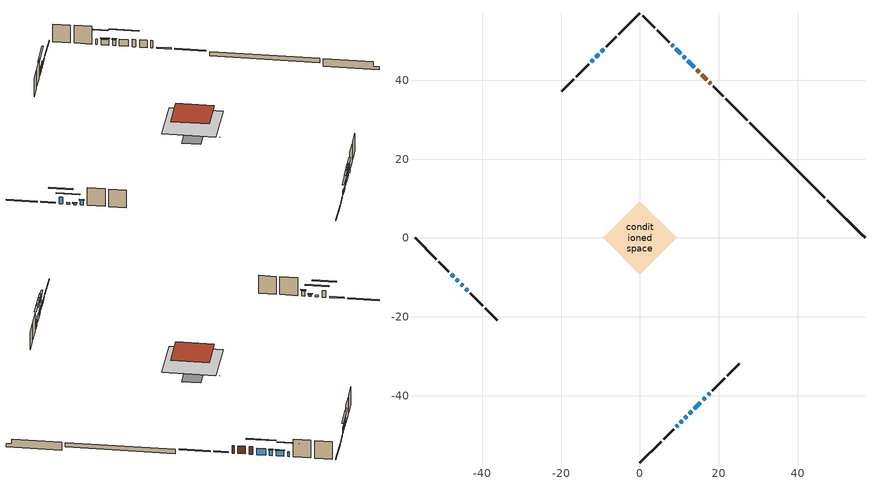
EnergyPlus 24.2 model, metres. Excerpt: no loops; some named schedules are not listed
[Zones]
conditioned space
 floor adiabatic (Floor1 construction): -0.87,0 0,0.87 0.87,0 0,-0.87 z0.52
 floor adiabatic (AdiabaticFloorConstruction): -9.34,0 0,9.34 9.34,0 0,-9.34 z2.96
 floor foundation (Slab1 construction): -3.33,0 0,3.33 3.33,0 0,-3.33 z-1.65
 floor foundation (Slab2 construction): -4.75,4.67 -4.67,4.75 4.75,-4.67 4.67,-4.75 z-0.65
 wall outside (RimJoist1 construction): 0,-57.04 5.36,-51.68 / -57.04,0 -51.68,-5.36 / 0,57.04 -5.36,51.68 / 27.13,29.91 21.76,35.28 z0.52:0.82
 wall outside (RimJoist2 construction): 6.02,-51.02 8.54,-48.5 / -51.02,-6.02 -48.5,-8.54 / -6.02,51.02 -8.54,48.5 / 21.11,35.93 18.59,38.45 z0.52:0.82
 wall outside (AdiabaticWallConstruction 1): 17.93,39.11 17.61,39.43 / 16.95,40.09 15.66,41.38 / 15,42.04 14.39,42.65 z0.52:2.55
 wall outside (AdiabaticWallConstruction): 9.19,-47.85 9.54,-47.5 z0.52:1.66; 10.19,-46.85 10.69,-46.35 z0.52:1.51; 11.35,-45.69 11.85,-45.19 z0.52:0.96; 13.74,43.3 12.15,44.89 / -9.19,47.85 -9.82,47.22 / 12.51,-44.53 13.16,-43.88 / 13.81,-43.23 15.32,-41.72 / -47.85,-9.19 -47.24,-9.8 z0.52:2.3; 15.98,-41.06 16.59,-40.45 z0.52:1.53; 11.5,45.54 11.01,46.03 z0.52:2.05; -46.58,-10.46 -46.02,-11.02 z0.52:0.95; -45.37,-11.67 -44.88,-12.16 z0.52:0.9; 10.35,46.69 9.03,48.01 z0.52:2.04; -10.48,46.56 -11.18,45.86 / -11.84,45.2 -12.36,44.68 z0.52:2.15; 17.25,-39.79 17.72,-39.33 z0.52:2.1; -44.23,-12.81 -43.65,-13.39 z0.52:1.84; 8.37,48.67 8.08,48.96 z0.52:1.89
 wall outside (Wall1 construction): 18.37,-38.67 21.46,-35.58 / -42.99,-14.05 -39.91,-17.13 / -13.02,44.02 -16.1,40.94 / 7.42,49.62 4.34,52.7 z0.52:5.4
 wall outside (Wall2 construction): 22.11,-34.93 25.14,-31.9 / -39.25,-17.79 -36.23,-20.81 / -16.76,40.28 -19.78,37.26 / 3.68,53.36 0.66,56.38 z0.52:5.4
 wall foundation (FoundationWall1 construction): 47.44,9.6,-1.65 47.44,9.6,0.48 56.08,0.96,0.48 56.08,0.96,-0.81 57.04,0,-0.81 57.04,0,-1.65
 wall foundation (FoundationWall2 construction): 46.78,10.26 27.78,29.26 z-0.65:0.52
 window (WindowConstruction 14): 9.19,-47.85 9.53,-47.51 z0.52:1.66
 window (WindowConstruction 16): 10.19,-46.85 10.69,-46.35 z0.52:1.51
 window (WindowConstruction 17): 11.35,-45.69 11.85,-45.19 z0.52:0.95
 window (WindowConstruction 6): 13.74,43.31 12.15,44.89 z0.52:2.3
 window (WindowConstruction 7): -9.19,47.85 -9.82,47.22 z0.52:2.3
 window (WindowConstruction 8): 12.51,-44.53 13.16,-43.88 z0.52:2.3
 window (WindowConstruction 9): 13.81,-43.23 15.32,-41.72 z0.52:2.3
 window (WindowConstruction 10): 15.98,-41.06 16.59,-40.45 z0.52:1.53
 window (WindowConstruction): 11.5,45.54 11.01,46.03 z0.52:2.04
 window (WindowConstruction 11): -47.85,-9.19 -47.24,-9.8 z0.52:2.3
 window (WindowConstruction 12): -46.58,-10.46 -46.02,-11.02 z0.52:0.95
 window (WindowConstruction 13): -45.37,-11.67 -44.88,-12.16 z0.52:0.9
 window (WindowConstruction 1): 10.35,46.69 9.03,48.01 z0.52:2.04
 window (WindowConstruction 2): -10.48,46.56 -11.18,45.86 z0.52:2.14
 window (WindowConstruction 3): -11.84,45.2 -12.36,44.68 z0.52:2.14
 window (WindowConstruction 4): 17.25,-39.79 17.71,-39.33 z0.52:2.1
 window (WindowConstruction 5): -44.23,-12.81 -43.65,-13.39 z0.52:1.84
 window (WindowConstruction 15): 8.37,48.67 8.08,48.96 z0.52:1.89
 door (Door): 17.93,39.11 17.61,39.43 z0.52:2.55
 door (Door 1): 16.95,40.09 15.66,41.38 z0.52:2.55
 door (Door 2): 15,42.04 14.39,42.65 z0.52:2.55
 ceiling adiabatic (AdiabaticFloorConstruction): 0,-9.34 9.34,0 0,9.34 -9.34,0 z2.96
 roof outside (Roof1 construction): 0,6.6 -6.6,0 0,-6.6 6.6,0 z5.4
shading: 9.68,-47.36 9.05,-47.99 9.34,-48.28 9.97,-47.65 z1.86; 12.5,-44.54 8.38,-48.66 8.67,-48.95 12.8,-44.83 z4.07; 13.66,-43.38 9.54,-47.5 9.83,-47.79 13.95,-43.67 z3.51; 10.34,46.7 15.55,41.49 15.84,41.79 10.63,46.99 z4.86; -11.63,45.41 -7.38,49.66 -7.67,49.95 -11.92,45.7 z4.86; 14.97,-42.07 10.7,-46.34 10.99,-46.63 15.26,-42.36 z4.86; 17.13,-39.91 12,-45.04 12.29,-45.33 17.42,-40.2 z4.86; 16.73,-40.31 15.84,-41.2 16.13,-41.49 17.02,-40.6 z1.73; 10.87,46.17 11.64,45.4 11.93,45.69 11.16,46.46 z2.25; -45.43,-11.61 -49.66,-7.38 -49.95,-7.67 -45.72,-11.91 z4.86; -44.21,-12.83 -48.39,-8.65 -48.68,-8.94 -44.5,-13.12 z3.51; -44.74,-12.3 -45.51,-11.53 -45.8,-11.82 -45.03,-12.59 z1.1; 8.88,48.16 10.5,46.54 10.79,46.84 9.18,48.45 z2.25; -12.99,44.05 -8.67,48.37 -8.96,48.66 -13.28,44.34 z4.7; -12.5,44.54 -11.7,45.35 -11.99,45.64 -12.79,44.83 z2.35; 17.86,-39.18 17.1,-39.94 17.4,-40.23 18.15,-39.47 z2.3; -43.51,-13.53 -44.37,-12.67 -44.66,-12.96 -43.8,-13.82 z2.04; 6.27,50.77 10.18,46.86 10.47,47.15 6.56,51.06 z4.45
[Building]
Building 1: Terrain=Suburbs
[Site:Location]
Montreal Mirabel Intl AP_QC: Latitude {deg}=45.68; Longitude {deg}=-74.03; Time Zone {hr}=-5; Elevation {m}=82; Keep Site Location Information=Yes
[Site:GroundTemperature:Shallow]
0.642858, -1.75623, -1.94836, -0.80987, 3.76054, 8.30966, 12.2535, 14.7518, 14.9641, 12.9321, 9.08883, 4.67926
[Site:WaterMainsTemperature]
Calculation Method=Schedule; Temperature Schedule=mains temperature schedule
[Material] Roughness=Rough; Thermal Absorptance=0.9
Name | Thickness {m} | Conductivity {W/m-K} | Density {kg/m3} | Specific Heat {J/kg-K} | Solar Absorptance | Visible Absorptance
asphalt or fiberglass shingles | 0.00635 | 0.162714 | 1121.4 | 1465.45 | 0.4 | 0.4
concrete 4.0 in. | 0.1016 | 1.803125 | 2242.8 | 837.4 | 0.7 | 0.7
concrete 8.0 in. | 0.2032 | 1.803125 | 2242.8 | 837.4 | 0.7 | 0.7
door material | 0.04445 | 0.188738 | 512.64 | 1214.23 | 0.7 | 0.7
exterior vertical ins | 0.00585539 | 0.029427 | 32.04 | 1214.23 | 0.7 | 0.7
floor covering | 0.0127 | 9.015625 | 54.468 | 1339.84 | 0.6 | 0.6
floor covering 1 | 0.0127 | 0.0433444 | 54.468 | 1339.84 | 0.6 | 0.6
floor rigid ins; wall rigid ins | 0.512978 | 0.029427 | 32.04 | 1214.23 | 0.7 | 0.7
floor stud and cavity | 0.0889 | 0.637468 | 50.32683 | 1063.81 | 0.7 | 0.7
floor stud and cavity 1 | 0.1397 | 1.75129 | 37.0049 | 1207.88 | 0.7 | 0.7
furniture material conditioned space 1 | 0.1524 | 0.115458 | 640.8 | 1214.23 | 0.6 | 0.6
gypsum board | 0.0127 | 0.160291 | 801 | 837.4 | 0.6 | 0.6
gypsum board 1 | 0.0127 | 0.160291 | 801 | 837.4 | 0.7 | 0.7
osb sheathing 0.5 in. | 0.0127 | 0.115458 | 512.64 | 1214.23 | 0.7 | 0.7
osb sheathing 0.75 in. | 0.01905 | 0.115458 | 512.64 | 1214.23 | 0.7 | 0.7
rim joist stud and cavity | 0.0508 | 0.177588 | 50.32683 | 1063.81 | 0.6 | 0.6
rim joist stud and cavity 1 | 0.0508 | 0.281587 | 50.32683 | 1063.81 | 0.6 | 0.6
roof stud and cavity | 0.2032 | 0.117165 | 78.34581 | 1123.46 | 0.7 | 0.7
wall stud and cavity | 0.1397 | 0.100429 | 139.0536 | 1170.24 | 0.7 | 0.7
wall stud and cavity 1 | 0.1397 | 0.0999226 | 139.0536 | 1170.24 | 0.7 | 0.7
wall stud and cavity 2 | 0.0889 | 0.380278 | 52.3479 | 1209.89 | 0.7 | 0.7
wall stud and cavity 3 | 0.0889 | 0.391764 | 83.0341 | 1211.67 | 0.7 | 0.7
wood siding | 0.0254 | 0.102417 | 544.68 | 1172.36 | 0.4 | 0.4
wood siding 1; wood siding 2; wood siding 3 | 0.0254 | 0.102417 | 544.68 | 1172.36 | 0.7 | 0.7
[WindowMaterial:SimpleGlazingSystem]
Name | U-Factor {W/m2-K} | Solar Heat Gain Coefficient
WindowMaterial | 5.04263 | 0.6
WindowMaterial 1 | 5.23001 | 0.64
WindowMaterial 10 | 2.3859 | 0.34
WindowMaterial 11 | 5.25442 | 0.64
WindowMaterial 12 | 4.31414 | 0.44
WindowMaterial 13 | 4.11485 | 0.39
WindowMaterial 14 | 5.28792 | 0.67
WindowMaterial 15 | 4.33061 | 0.5
WindowMaterial 16 | 5.47586 | 0.7
WindowMaterial 17 | 5.05796 | 0.63
WindowMaterial 2 | 5.4611 | 0.68
WindowMaterial 3 | 5.27713 | 0.64
WindowMaterial 4 | 5.18629 | 0.63
WindowMaterial 5 | 5.2794 | 0.64
WindowMaterial 6 | 5.38445 | 0.67
WindowMaterial 7 | 5.4259 | 0.67
WindowMaterial 8 | 5.44009 | 0.68
WindowMaterial 9 | 5.36457 | 0.67
[Construction]
AdiabaticFloorConstruction: floor stud and cavity 1, floor rigid ins, osb sheathing 0.75 in., floor covering 1
AdiabaticWallConstruction: wood siding 2, wall rigid ins, wall stud and cavity 2, gypsum board
AdiabaticWallConstruction 1: wood siding 3, wall rigid ins, wall stud and cavity 2, gypsum board
Door; Door 1; Door 2: door material
Floor1 construction: floor stud and cavity, floor covering
FoundationWall1 construction: concrete 8.0 in.
FoundationWall2 construction: concrete 8.0 in., gypsum board 1
furniture construction conditioned space 1: furniture material conditioned space 1
PartitionWallConstruction: gypsum board, wall stud and cavity 3, gypsum board
RimJoist1 construction: wood siding 1, rim joist stud and cavity
RimJoist2 construction: wood siding 1, rim joist stud and cavity 1
Roof1 construction: asphalt or fiberglass shingles, osb sheathing 0.75 in., roof stud and cavity, gypsum board
Slab1 construction; Slab2 construction: concrete 4.0 in.
Wall1 construction: wood siding, osb sheathing 0.5 in., wall stud and cavity, gypsum board
Wall2 construction: wood siding, osb sheathing 0.5 in., wall stud and cavity 1, gypsum board
WindowConstruction: WindowMaterial
WindowConstruction 1: WindowMaterial 1
WindowConstruction 10: WindowMaterial 10
WindowConstruction 11: WindowMaterial 11
WindowConstruction 12: WindowMaterial 12
WindowConstruction 13: WindowMaterial 13
WindowConstruction 14: WindowMaterial 14
WindowConstruction 15: WindowMaterial 15
WindowConstruction 16: WindowMaterial 16
WindowConstruction 17: WindowMaterial 17
WindowConstruction 2: WindowMaterial 2
WindowConstruction 3: WindowMaterial 3
WindowConstruction 4: WindowMaterial 4
WindowConstruction 5: WindowMaterial 5
WindowConstruction 6: WindowMaterial 6
WindowConstruction 7: WindowMaterial 7
WindowConstruction 8: WindowMaterial 8
WindowConstruction 9: WindowMaterial 9
[Zone]
conditioned space: Multiplier=1; Volume {m3}=447.5; Part of Total Floor Area=Yes
[Space]
conditioned space 1: Zone=conditioned space; Volume {m3}=447.5
[SurfaceProperty:ExposedFoundationPerimeter] Exposed Perimeter Calculation Method=TotalExposedPerimeter
Name | Total Exposed Perimeter {m}
Slab1 | 13.579
Slab2 | 26.868
[InternalMass] Zone or ZoneList=conditioned space; Space or SpaceList=conditioned space 1
Name | Construction | Surface Area {m2}
furniture mass conditioned space 1 | furniture construction conditioned space 1 | 79.8679
partition wall mass | PartitionWallConstruction | 198.15
[Lights]
interior lighting: Zone or ZoneList or Space or SpaceList=conditioned space 1; Schedule=interior lighting schedule; Design Level Calculation Method=LightingLevel; Lighting Level {W}=343.2; Return Air Fraction=0; Fraction Radiant=0.6; Fraction Visible=0.2; Fraction Replaceable=1
[People]
occupants: Zone or ZoneList or Space or SpaceList=conditioned space 1; Number of People Schedule=occupants schedule; Number of People Calculation Method=People; Number of People=3; Fraction Radiant=0.314171; Sensible Heat Fraction=0.56303; Activity Level Schedule=occupants activity schedule; Carbon Dioxide Generation Rate {m3/s-W}=0; Enable ASHRAE 55 Comfort Warnings=No; Mean Radiant Temperature Calculation Type=EnclosureAveraged
[ElectricEquipment] Zone or ZoneList or Space or SpaceList=conditioned space 1; Design Level Calculation Method=EquipmentLevel
Name | Schedule | Design Level {W} | Fraction Latent | Fraction Radiant | Fraction Lost
clothes dryer | clothes dryer schedule | 140.772 | 0.015 | 0.081 | 0.85
clothes washer | clothes washer schedule | 32.1985 | 0.03 | 0.162 | 0.7
cooking range | cooking range schedule | 215.147 | 0.08 | 0.432 | 0.2
dishwasher | dishwasher schedule | 66.8632 | 0.3 | 0.18 | 0.4
fridge | fridge schedule | 72.9452 | 0 | 0.6 | 0
mech vent house fan | mech vent house fan schedule | 0 | 0 | 0 | 1
mech vent house fan cfis | mech vent house fan cfis schedule | 0 | 0 | 0 | 0
mech vent range fan 0 | mech vent range fan 0 schedule | 57 | 0 | 0 | 1
misc plug loads | misc plug loads schedule | 494.7 | 0.045 | 0.513 | 0.1
whole house fan | Always On Discrete | 0 | 0 | 0 | 1
[OtherEquipment] Zone or ZoneList or Space or SpaceList=conditioned space 1; Design Level Calculation Method=EquipmentLevel
Name | Fuel Type | Schedule | Design Level {W} | Fraction Latent | Fraction Radiant | Fraction Lost
clothes dryer 1 | Electricity | clothes dryer schedule | 0 | 0.015 | 0.081 | 0.85
cooking range 1 | Electricity | cooking range schedule | 0 | 0.08 | 0.432 | 0.2
general water use latent | None | general water use schedule | 62.594 | 1 | 0 | 0
general water use sensible | None | general water use schedule | -61.6891 | 0 | 0.6 | 0
mech vent house fan latent load | None | Always On Discrete | 0 | 1 | 0 | 0
mech vent house fan sensible load | None | Always On Discrete | 0 | 0 | 0 | 0
water heater energy adjustment1 | Electricity | Always On Discrete | 0.01 | 0 | 0 | 1
[ZoneInfiltration:DesignFlowRate] Zone or ZoneList or Space or SpaceList=conditioned space 1; Schedule=Always On Discrete; Design Flow Rate Calculation Method=Flow/Zone; Design Flow Rate {m3/s}=0
infil flow; natural vent flow; whole house fan flow
[Foundation:Kiva] Initial Indoor Air Temperature {C}=18; Wall Depth Below Slab {m}=0.2032
Name | Wall Height Above Grade {m} | Custom Block Material Name 1 | Custom Block Depth 1 {m} | Custom Block X Position 1 {m} | Custom Block Z Position 1 {m}
Foundation Kiva 1 | 0.479999
Foundation Kiva 2 | 0.520019 | exterior vertical ins | 1.17001 | 0.2159 | 0
[Foundation:Kiva:Settings]
Soil Conductivity {W/m-K}=0.849921; Soil Density {kg/m3}=1842.3; Soil Specific Heat {J/kg-K}=418.7; Ground Solar Absorptivity=0.9; Ground Thermal Absorptivity=0.9; Ground Surface Roughness {m}=0.03; Far-Field Width {m}=40; Deep-Ground Boundary Condition=ZeroFlux; Deep-Ground Depth {m}=40; Minimum Cell Dimension {m}=0.2; Maximum Cell Growth Coefficient=3; Simulation Timestep=Timestep
[Exterior:Lights]
exterior lighting: Schedule=exterior lighting schedule; Design Level {W}=75.6
[Schedule:Week:Daily]
interior lighting schedule Week Rule - Jan1-Jan27: interior lighting schedule day, interior lighting schedule day, interior lighting schedule day, interior lighting schedule day, interior lighting schedule day, interior lighting schedule day, interior lighting schedule day, interior lighting schedule default day, interior lighting schedule default day, interior lighting schedule default day, interior lighting schedule default day, interior lighting schedule default day
interior lighting schedule Week Rule - Jan28-Feb3: interior lighting schedule day, interior lighting schedule day, interior lighting schedule day, interior lighting schedule day, interior lighting schedule day 1, interior lighting schedule day 1, interior lighting schedule day 1, interior lighting schedule default day, interior lighting schedule default day, interior lighting schedule default day, interior lighting schedule default day, interior lighting schedule default day
interior lighting schedule Week Rule - Feb4-Feb24: interior lighting schedule day 1, interior lighting schedule day 1, interior lighting schedule day 1, interior lighting schedule day 1, interior lighting schedule day 1, interior lighting schedule day 1, interior lighting schedule day 1, interior lighting schedule default day, interior lighting schedule default day, interior lighting schedule default day, interior lighting schedule default day, interior lighting schedule default day
interior lighting schedule Week Rule - Feb25-Mar3: interior lighting schedule day 1, interior lighting schedule day 1, interior lighting schedule day 1, interior lighting schedule day 1, interior lighting schedule day 2, interior lighting schedule day 2, interior lighting schedule day 2, interior lighting schedule default day, interior lighting schedule default day, interior lighting schedule default day, interior lighting schedule default day, interior lighting schedule default day
interior lighting schedule Week Rule - Mar4-Mar31: interior lighting schedule day 2, interior lighting schedule day 2, interior lighting schedule day 2, interior lighting schedule day 2, interior lighting schedule day 2, interior lighting schedule day 2, interior lighting schedule day 2, interior lighting schedule default day, interior lighting schedule default day, interior lighting schedule default day, interior lighting schedule default day, interior lighting schedule default day
interior lighting schedule Week Rule - Apr1-Apr28: interior lighting schedule day 3, interior lighting schedule day 3, interior lighting schedule day 3, interior lighting schedule day 3, interior lighting schedule day 3, interior lighting schedule day 3, interior lighting schedule day 3, interior lighting schedule default day, interior lighting schedule default day, interior lighting schedule default day, interior lighting schedule default day, interior lighting schedule default day
interior lighting schedule Week Rule - Apr29-May5: interior lighting schedule day 3, interior lighting schedule day 3, interior lighting schedule day 4, interior lighting schedule day 4, interior lighting schedule day 4, interior lighting schedule day 4, interior lighting schedule day 4, interior lighting schedule default day, interior lighting schedule default day, interior lighting schedule default day, interior lighting schedule default day, interior lighting schedule default day
interior lighting schedule Week Rule - May6-May26: interior lighting schedule day 4, interior lighting schedule day 4, interior lighting schedule day 4, interior lighting schedule day 4, interior lighting schedule day 4, interior lighting schedule day 4, interior lighting schedule day 4, interior lighting schedule default day, interior lighting schedule default day, interior lighting schedule default day, interior lighting schedule default day, interior lighting schedule default day
interior lighting schedule Week Rule - May27-Jun2: interior lighting schedule day 4, interior lighting schedule day 4, interior lighting schedule day 4, interior lighting schedule day 4, interior lighting schedule day 4, interior lighting schedule day 5, interior lighting schedule day 5, interior lighting schedule default day, interior lighting schedule default day, interior lighting schedule default day, interior lighting schedule default day, interior lighting schedule default day
interior lighting schedule Week Rule - Jun3-Jun30: interior lighting schedule day 5, interior lighting schedule day 5, interior lighting schedule day 5, interior lighting schedule day 5, interior lighting schedule day 5, interior lighting schedule day 5, interior lighting schedule day 5, interior lighting schedule default day, interior lighting schedule default day, interior lighting schedule default day, interior lighting schedule default day, interior lighting schedule default day
interior lighting schedule Week Rule - Jul1-Jul28: interior lighting schedule day 6, interior lighting schedule day 6, interior lighting schedule day 6, interior lighting schedule day 6, interior lighting schedule day 6, interior lighting schedule day 6, interior lighting schedule day 6, interior lighting schedule default day, interior lighting schedule default day, interior lighting schedule default day, interior lighting schedule default day, interior lighting schedule default day
interior lighting schedule Week Rule - Jul29-Aug4: interior lighting schedule day 6, interior lighting schedule day 6, interior lighting schedule day 6, interior lighting schedule day 7, interior lighting schedule day 7, interior lighting schedule day 7, interior lighting schedule day 7, interior lighting schedule default day, interior lighting schedule default day, interior lighting schedule default day, interior lighting schedule default day, interior lighting schedule default day
interior lighting schedule Week Rule - Aug5-Aug25: interior lighting schedule day 7, interior lighting schedule day 7, interior lighting schedule day 7, interior lighting schedule day 7, interior lighting schedule day 7, interior lighting schedule day 7, interior lighting schedule day 7, interior lighting schedule default day, interior lighting schedule default day, interior lighting schedule default day, interior lighting schedule default day, interior lighting schedule default day
interior lighting schedule Week Rule - Aug26-Sep1: interior lighting schedule day 7, interior lighting schedule day 7, interior lighting schedule day 7, interior lighting schedule day 7, interior lighting schedule day 7, interior lighting schedule day 7, interior lighting schedule day 8, interior lighting schedule default day, interior lighting schedule default day, interior lighting schedule default day, interior lighting schedule default day, interior lighting schedule default day
interior lighting schedule Week Rule - Sep2-Sep29: interior lighting schedule day 8, interior lighting schedule day 8, interior lighting schedule day 8, interior lighting schedule day 8, interior lighting schedule day 8, interior lighting schedule day 8, interior lighting schedule day 8, interior lighting schedule default day, interior lighting schedule default day, interior lighting schedule default day, interior lighting schedule default day, interior lighting schedule default day
interior lighting schedule Week Rule - Sep30-Oct6: interior lighting schedule day 8, interior lighting schedule day 9, interior lighting schedule day 9, interior lighting schedule day 9, interior lighting schedule day 9, interior lighting schedule day 9, interior lighting schedule day 9, interior lighting schedule default day, interior lighting schedule default day, interior lighting schedule default day, interior lighting schedule default day, interior lighting schedule default day
interior lighting schedule Week Rule - Oct7-Oct27: interior lighting schedule day 9, interior lighting schedule day 9, interior lighting schedule day 9, interior lighting schedule day 9, interior lighting schedule day 9, interior lighting schedule day 9, interior lighting schedule day 9, interior lighting schedule default day, interior lighting schedule default day, interior lighting schedule default day, interior lighting schedule default day, interior lighting schedule default day
interior lighting schedule Week Rule - Oct28-Nov3: interior lighting schedule day 9, interior lighting schedule day 9, interior lighting schedule day 9, interior lighting schedule day 9, interior lighting schedule day 10, interior lighting schedule day 10, interior lighting schedule day 10, interior lighting schedule default day, interior lighting schedule default day, interior lighting schedule default day, interior lighting schedule default day, interior lighting schedule default day
interior lighting schedule Week Rule - Nov4-Nov24: interior lighting schedule day 10, interior lighting schedule day 10, interior lighting schedule day 10, interior lighting schedule day 10, interior lighting schedule day 10, interior lighting schedule day 10, interior lighting schedule day 10, interior lighting schedule default day, interior lighting schedule default day, interior lighting schedule default day, interior lighting schedule default day, interior lighting schedule default day
interior lighting schedule Week Rule - Nov25-Dec1: interior lighting schedule day 10, interior lighting schedule day 10, interior lighting schedule day 10, interior lighting schedule day 10, interior lighting schedule day 10, interior lighting schedule day 10, interior lighting schedule day 11, interior lighting schedule default day, interior lighting schedule default day, interior lighting schedule default day, interior lighting schedule default day, interior lighting schedule default day
interior lighting schedule Week Rule - Dec2-Dec31: interior lighting schedule day 11, interior lighting schedule day 11, interior lighting schedule day 11, interior lighting schedule day 11, interior lighting schedule day 11, interior lighting schedule day 11, interior lighting schedule day 11, interior lighting schedule default day, interior lighting schedule default day, interior lighting schedule default day, interior lighting schedule default day, interior lighting schedule default day
occupants schedule Week Rule - Jan1-Dec31: occupants schedule day, occupants schedule day, occupants schedule day, occupants schedule day, occupants schedule day, occupants schedule day, occupants schedule day, occupants schedule default day, occupants schedule default day, occupants schedule default day, occupants schedule default day, occupants schedule default day
clothes dryer schedule Week Rule - Jan1-Dec31: clothes dryer schedule day, clothes dryer schedule day, clothes dryer schedule day, clothes dryer schedule day, clothes dryer schedule day, clothes dryer schedule day, clothes dryer schedule day, clothes dryer schedule default day, clothes dryer schedule default day, clothes dryer schedule default day, clothes dryer schedule default day, clothes dryer schedule default day
clothes washer schedule Week Rule - Jan1-Dec31: clothes washer schedule day, clothes washer schedule day, clothes washer schedule day, clothes washer schedule day, clothes washer schedule day, clothes washer schedule day, clothes washer schedule day, clothes washer schedule default day, clothes washer schedule default day, clothes washer schedule default day, clothes washer schedule default day, clothes washer schedule default day
cooking range schedule Week Rule - Jan1-Dec31: cooking range schedule day, cooking range schedule day, cooking range schedule day, cooking range schedule day, cooking range schedule day, cooking range schedule day, cooking range schedule day, cooking range schedule default day, cooking range schedule default day, cooking range schedule default day, cooking range schedule default day, cooking range schedule default day
dishwasher schedule Week Rule - Jan1-Dec31: dishwasher schedule day, dishwasher schedule day, dishwasher schedule day, dishwasher schedule day, dishwasher schedule day, dishwasher schedule day, dishwasher schedule day, dishwasher schedule default day, dishwasher schedule default day, dishwasher schedule default day, dishwasher schedule default day, dishwasher schedule default day
mech vent range fan 0 schedule Week Rule - Jan1-Dec31: mech vent range fan 0 schedule day, mech vent range fan 0 schedule day, mech vent range fan 0 schedule day, mech vent range fan 0 schedule day, mech vent range fan 0 schedule day, mech vent range fan 0 schedule day, mech vent range fan 0 schedule day, mech vent range fan 0 schedule default day, mech vent range fan 0 schedule default day, mech vent range fan 0 schedule default day, mech vent range fan 0 schedule default day, mech vent range fan 0 schedule default day
misc plug loads schedule Week Rule - Jan1-Dec31: misc plug loads schedule day, misc plug loads schedule day, misc plug loads schedule day, misc plug loads schedule day, misc plug loads schedule day, misc plug loads schedule day, misc plug loads schedule day, misc plug loads schedule default day, misc plug loads schedule default day, misc plug loads schedule default day, misc plug loads schedule default day, misc plug loads schedule default day
general water use schedule Week Rule - Jan1-Dec31: general water use schedule day, general water use schedule day, general water use schedule day, general water use schedule day, general water use schedule day, general water use schedule day, general water use schedule day, general water use schedule default day, general water use schedule default day, general water use schedule default day, general water use schedule default day, general water use schedule default day
exterior lighting schedule Week Rule - Jan1-Jan27: exterior lighting schedule day, exterior lighting schedule day, exterior lighting schedule day, exterior lighting schedule day, exterior lighting schedule day, exterior lighting schedule day, exterior lighting schedule day, exterior lighting schedule default day, exterior lighting schedule default day, exterior lighting schedule default day, exterior lighting schedule default day, exterior lighting schedule default day
exterior lighting schedule Week Rule - Jan28-Feb3: exterior lighting schedule day, exterior lighting schedule day, exterior lighting schedule day, exterior lighting schedule day, exterior lighting schedule day 1, exterior lighting schedule day 1, exterior lighting schedule day 1, exterior lighting schedule default day, exterior lighting schedule default day, exterior lighting schedule default day, exterior lighting schedule default day, exterior lighting schedule default day
exterior lighting schedule Week Rule - Feb4-Feb24: exterior lighting schedule day 1, exterior lighting schedule day 1, exterior lighting schedule day 1, exterior lighting schedule day 1, exterior lighting schedule day 1, exterior lighting schedule day 1, exterior lighting schedule day 1, exterior lighting schedule default day, exterior lighting schedule default day, exterior lighting schedule default day, exterior lighting schedule default day, exterior lighting schedule default day
exterior lighting schedule Week Rule - Feb25-Mar3: exterior lighting schedule day 1, exterior lighting schedule day 1, exterior lighting schedule day 1, exterior lighting schedule day 1, exterior lighting schedule day 2, exterior lighting schedule day 2, exterior lighting schedule day 2, exterior lighting schedule default day, exterior lighting schedule default day, exterior lighting schedule default day, exterior lighting schedule default day, exterior lighting schedule default day
exterior lighting schedule Week Rule - Mar4-Mar31: exterior lighting schedule day 2, exterior lighting schedule day 2, exterior lighting schedule day 2, exterior lighting schedule day 2, exterior lighting schedule day 2, exterior lighting schedule day 2, exterior lighting schedule day 2, exterior lighting schedule default day, exterior lighting schedule default day, exterior lighting schedule default day, exterior lighting schedule default day, exterior lighting schedule default day
exterior lighting schedule Week Rule - Apr1-Apr28: exterior lighting schedule day 3, exterior lighting schedule day 3, exterior lighting schedule day 3, exterior lighting schedule day 3, exterior lighting schedule day 3, exterior lighting schedule day 3, exterior lighting schedule day 3, exterior lighting schedule default day, exterior lighting schedule default day, exterior lighting schedule default day, exterior lighting schedule default day, exterior lighting schedule default day
exterior lighting schedule Week Rule - Apr29-May5: exterior lighting schedule day 3, exterior lighting schedule day 3, exterior lighting schedule day 4, exterior lighting schedule day 4, exterior lighting schedule day 4, exterior lighting schedule day 4, exterior lighting schedule day 4, exterior lighting schedule default day, exterior lighting schedule default day, exterior lighting schedule default day, exterior lighting schedule default day, exterior lighting schedule default day
exterior lighting schedule Week Rule - May6-May26: exterior lighting schedule day 4, exterior lighting schedule day 4, exterior lighting schedule day 4, exterior lighting schedule day 4, exterior lighting schedule day 4, exterior lighting schedule day 4, exterior lighting schedule day 4, exterior lighting schedule default day, exterior lighting schedule default day, exterior lighting schedule default day, exterior lighting schedule default day, exterior lighting schedule default day
exterior lighting schedule Week Rule - May27-Jun2: exterior lighting schedule day 4, exterior lighting schedule day 4, exterior lighting schedule day 4, exterior lighting schedule day 4, exterior lighting schedule day 4, exterior lighting schedule day 5, exterior lighting schedule day 5, exterior lighting schedule default day, exterior lighting schedule default day, exterior lighting schedule default day, exterior lighting schedule default day, exterior lighting schedule default day
exterior lighting schedule Week Rule - Jun3-Jun30: exterior lighting schedule day 5, exterior lighting schedule day 5, exterior lighting schedule day 5, exterior lighting schedule day 5, exterior lighting schedule day 5, exterior lighting schedule day 5, exterior lighting schedule day 5, exterior lighting schedule default day, exterior lighting schedule default day, exterior lighting schedule default day, exterior lighting schedule default day, exterior lighting schedule default day
exterior lighting schedule Week Rule - Jul1-Jul28: exterior lighting schedule day 6, exterior lighting schedule day 6, exterior lighting schedule day 6, exterior lighting schedule day 6, exterior lighting schedule day 6, exterior lighting schedule day 6, exterior lighting schedule day 6, exterior lighting schedule default day, exterior lighting schedule default day, exterior lighting schedule default day, exterior lighting schedule default day, exterior lighting schedule default day
exterior lighting schedule Week Rule - Jul29-Aug4: exterior lighting schedule day 6, exterior lighting schedule day 6, exterior lighting schedule day 6, exterior lighting schedule day 7, exterior lighting schedule day 7, exterior lighting schedule day 7, exterior lighting schedule day 7, exterior lighting schedule default day, exterior lighting schedule default day, exterior lighting schedule default day, exterior lighting schedule default day, exterior lighting schedule default day
exterior lighting schedule Week Rule - Aug5-Aug25: exterior lighting schedule day 7, exterior lighting schedule day 7, exterior lighting schedule day 7, exterior lighting schedule day 7, exterior lighting schedule day 7, exterior lighting schedule day 7, exterior lighting schedule day 7, exterior lighting schedule default day, exterior lighting schedule default day, exterior lighting schedule default day, exterior lighting schedule default day, exterior lighting schedule default day
exterior lighting schedule Week Rule - Aug26-Sep1: exterior lighting schedule day 7, exterior lighting schedule day 7, exterior lighting schedule day 7, exterior lighting schedule day 7, exterior lighting schedule day 7, exterior lighting schedule day 7, exterior lighting schedule day 8, exterior lighting schedule default day, exterior lighting schedule default day, exterior lighting schedule default day, exterior lighting schedule default day, exterior lighting schedule default day
exterior lighting schedule Week Rule - Sep2-Sep29: exterior lighting schedule day 8, exterior lighting schedule day 8, exterior lighting schedule day 8, exterior lighting schedule day 8, exterior lighting schedule day 8, exterior lighting schedule day 8, exterior lighting schedule day 8, exterior lighting schedule default day, exterior lighting schedule default day, exterior lighting schedule default day, exterior lighting schedule default day, exterior lighting schedule default day
exterior lighting schedule Week Rule - Sep30-Oct6: exterior lighting schedule day 8, exterior lighting schedule day 9, exterior lighting schedule day 9, exterior lighting schedule day 9, exterior lighting schedule day 9, exterior lighting schedule day 9, exterior lighting schedule day 9, exterior lighting schedule default day, exterior lighting schedule default day, exterior lighting schedule default day, exterior lighting schedule default day, exterior lighting schedule default day
[Schedule:Year]
interior lighting schedule: interior lighting schedule Week Rule - Jan1-Jan27, 1, 1, 1, 27, interior lighting schedule Week Rule - Jan28-Feb3, 1, 28, 2, 3, interior lighting schedule Week Rule - Feb4-Feb24, 2, 4, 2, 24, interior lighting schedule Week Rule - Feb25-Mar3, 2, 25, 3, 3, interior lighting schedule Week Rule - Mar4-Mar31, 3, 4, 3, 31, interior lighting schedule Week Rule - Apr1-Apr28, 4, 1, 4, 28, interior lighting schedule Week Rule - Apr29-May5, 4, 29, 5, 5, interior lighting schedule Week Rule - May6-May26, 5, 6, 5, 26, interior lighting schedule Week Rule - May27-Jun2, 5, 27, 6, 2, interior lighting schedule Week Rule - Jun3-Jun30, 6, 3, 6, 30, interior lighting schedule Week Rule - Jul1-Jul28, 7, 1, 7, 28, interior lighting schedule Week Rule - Jul29-Aug4, 7, 29, 8, 4, interior lighting schedule Week Rule - Aug5-Aug25, 8, 5, 8, 25, interior lighting schedule Week Rule - Aug26-Sep1, 8, 26, 9, 1, interior lighting schedule Week Rule - Sep2-Sep29, 9, 2, 9, 29, interior lighting schedule Week Rule - Sep30-Oct6, 9, 30, 10, 6, interior lighting schedule Week Rule - Oct7-Oct27, 10, 7, 10, 27, interior lighting schedule Week Rule - Oct28-Nov3, 10, 28, 11, 3, interior lighting schedule Week Rule - Nov4-Nov24, 11, 4, 11, 24, interior lighting schedule Week Rule - Nov25-Dec1, 11, 25, 12, 1, interior lighting schedule Week Rule - Dec2-Dec31, 12, 2, 12, 31
occupants schedule: occupants schedule Week Rule - Jan1-Dec31, 1, 1, 12, 31
clothes dryer schedule: clothes dryer schedule Week Rule - Jan1-Dec31, 1, 1, 12, 31
clothes washer schedule: clothes washer schedule Week Rule - Jan1-Dec31, 1, 1, 12, 31
cooking range schedule: cooking range schedule Week Rule - Jan1-Dec31, 1, 1, 12, 31
dishwasher schedule: dishwasher schedule Week Rule - Jan1-Dec31, 1, 1, 12, 31
mech vent range fan 0 schedule: mech vent range fan 0 schedule Week Rule - Jan1-Dec31, 1, 1, 12, 31
misc plug loads schedule: misc plug loads schedule Week Rule - Jan1-Dec31, 1, 1, 12, 31
general water use schedule: general water use schedule Week Rule - Jan1-Dec31, 1, 1, 12, 31
exterior lighting schedule: exterior lighting schedule Week Rule - Jan1-Jan27, 1, 1, 1, 27, exterior lighting schedule Week Rule - Jan28-Feb3, 1, 28, 2, 3, exterior lighting schedule Week Rule - Feb4-Feb24, 2, 4, 2, 24, exterior lighting schedule Week Rule - Feb25-Mar3, 2, 25, 3, 3, exterior lighting schedule Week Rule - Mar4-Mar31, 3, 4, 3, 31, exterior lighting schedule Week Rule - Apr1-Apr28, 4, 1, 4, 28, exterior lighting schedule Week Rule - Apr29-May5, 4, 29, 5, 5, exterior lighting schedule Week Rule - May6-May26, 5, 6, 5, 26, exterior lighting schedule Week Rule - May27-Jun2, 5, 27, 6, 2, exterior lighting schedule Week Rule - Jun3-Jun30, 6, 3, 6, 30, exterior lighting schedule Week Rule - Jul1-Jul28, 7, 1, 7, 28, exterior lighting schedule Week Rule - Jul29-Aug4, 7, 29, 8, 4, exterior lighting schedule Week Rule - Aug5-Aug25, 8, 5, 8, 25, exterior lighting schedule Week Rule - Aug26-Sep1, 8, 26, 9, 1, exterior lighting schedule Week Rule - Sep2-Sep29, 9, 2, 9, 29, exterior lighting schedule Week Rule - Sep30-Oct6, 9, 30, 10, 6, exterior lighting schedule Week Rule - Oct7-Oct27, 10, 7, 10, 27, exterior lighting schedule Week Rule - Oct28-Nov3, 10, 28, 11, 3, exterior lighting schedule Week Rule - Nov4-Nov24, 11, 4, 11, 24, exterior lighting schedule Week Rule - Nov25-Dec1, 11, 25, 12, 1, exterior lighting schedule Week Rule - Dec2-Dec31, 12, 2, 12, 31
[Schedule:Constant]
Name | Hourly Value
occupants activity schedule | 117.228
fridge schedule | 0
mech vent house fan schedule; mech vent house fan cfis schedule; Always On Discrete | 1
[Schedule:Compact]
mains temperature schedule: Through: 01/01, For: AllDays, Until: 24:00, 5.61444, Through: 01/02, For: AllDays, Until: 24:00, 5.535, Through: 01/03, For: AllDays, Until: 24:00, 5.45667, Through: 01/04, For: AllDays, Until: 24:00, 5.37944, Through: 01/05, For: AllDays, Until: 24:00, 5.30333, Through: 01/06, For: AllDays, Until: 24:00, 5.22889, Through: 01/07, For: AllDays, Until: 24:00, 5.15611, Through: 01/08, For: AllDays, Until: 24:00, 5.08389, Through: 01/09, For: AllDays, Until: 24:00, 5.01333, Through: 01/10, For: AllDays, Until: 24:00, 4.94444, Through: 01/11, For: AllDays, Until: 24:00, 4.87667, Through: 01/12, For: AllDays, Until: 24:00, 4.81056, Through: 01/13, For: AllDays, Until: 24:00, 4.74556, Through: 01/14, For: AllDays, Until: 24:00, 4.68222, Through: 01/15, For: AllDays, Until: 24:00, 4.62056, Through: 01/16, For: AllDays, Until: 24:00, 4.56, Through: 01/17, For: AllDays, Until: 24:00, 4.50111, Through: 01/18, For: AllDays, Until: 24:00, 4.44389, Through: 01/19, For: AllDays, Until: 24:00, 4.38778, Through: 01/20, For: AllDays, Until: 24:00, 4.33389, Through: 01/21, For: AllDays, Until: 24:00, 4.28111, Through: 01/22, For: AllDays, Until: 24:00, 4.23, Through: 01/23, For: AllDays, Until: 24:00, 4.18056, Through: 01/24, For: AllDays, Until: 24:00, 4.13278, Through: 01/25, For: AllDays, Until: 24:00, 4.08667, Through: 01/26, For: AllDays, Until: 24:00, 4.04222, Through: 01/27, For: AllDays, Until: 24:00, 3.99944, Through: 01/28, For: AllDays, Until: 24:00, 3.95833, Through: 01/29, For: AllDays, Until: 24:00, 3.91889, Through: 01/30, For: AllDays, Until: 24:00, 3.88111, Through: 01/31, For: AllDays, Until: 24:00, 3.845, Through: 02/01, For: AllDays, Until: 24:00, 3.81056, Through: 02/02, For: AllDays, Until: 24:00, 3.77778, Through: 02/03, For: AllDays, Until: 24:00, 3.74722, Through: 02/04, For: AllDays, Until: 24:00, 3.71833, Through: 02/05, For: AllDays, Until: 24:00, 3.69056, Through: 02/06, For: AllDays, Until: 24:00, 3.66556, Through: 02/07, For: AllDays, Until: 24:00, 3.64167, Through: 02/08, For: AllDays, Until: 24:00, 3.61944, Through: 02/09, For: AllDays, Until: 24:00, 3.59944, Through: 02/10, For: AllDays, Until: 24:00, 3.58111, Through: 02/11, For: AllDays, Until: 24:00, 3.56444, Through: 02/12, For: AllDays, Until: 24:00, 3.55, Through: 02/13, For: AllDays, Until: 24:00, 3.53667, Through: 02/14, For: AllDays, Until: 24:00, 3.52556, Through: 02/15, For: AllDays, Until: 24:00, 3.51667, Through: 02/16, For: AllDays, Until: 24:00, 3.50889, Through: 02/17, For: AllDays, Until: 24:00, 3.50333, Through: 02/18, For: AllDays, Until: 24:00, 3.49944, Through: 02/19, For: AllDays, Until: 24:00, 3.49778, Through: 02/20, For: AllDays, Until: 24:00, 3.49778, Through: 02/21, For: AllDays, Until: 24:00, 3.49944, Through: 02/22, For: AllDays, Until: 24:00, 3.50278, Through: 02/23, For: AllDays, Until: 24:00, 3.50833, Through: 02/24, For: AllDays, Until: 24:00, 3.515, Through: 02/25, For: AllDays, Until: 24:00, 3.52444, Through: 02/26, For: AllDays, Until: 24:00, 3.535, Through: 02/27, For: AllDays, Until: 24:00, 3.54778, Through: 02/28, For: AllDays, Until: 24:00, 3.56222, Through: 03/01, For: AllDays, Until: 24:00, 3.57833, Through: 03/02, For: AllDays, Until: 24:00, 3.59667, Through: 03/03, For: AllDays, Until: 24:00, 3.61667, Through: 03/04, For: AllDays, Until: 24:00, 3.63833, Through: 03/05, For: AllDays, Until: 24:00, 3.66167, Through: 03/06, For: AllDays, Until: 24:00, 3.68667, Through: 03/07, For: AllDays, Until: 24:00, 3.71389, Through: 03/08, For: AllDays, Until: 24:00, 3.74278, Through: 03/09, For: AllDays, Until: 24:00, 3.77333, Through: 03/10, For: AllDays, Until: 24:00, 3.80556, Through: 03/11, For: AllDays, Until: 24:00, 3.83944, Through: 03/12, For: AllDays, Until: 24:00, 3.87556, Through: 03/13, For: AllDays, Until: 24:00, 3.91278, Through: 03/14, For: AllDays, Until: 24:00, 3.95222, Through: 03/15, For: AllDays, Until: 24:00, 3.99278, Through: 03/16, For: AllDays, Until: 24:00, 4.03556, Through: 03/17, For: AllDays, Until: 24:00, 4.08, Through: 03/18, For: AllDays, Until: 24:00, 4.12556, Through: 03/19, For: AllDays, Until: 24:00, 4.17333, Through: 03/20, For: AllDays, Until: 24:00, 4.22278, Through: 03/21, For: AllDays, Until: 24:00, 4.27333, Through: 03/22, For: AllDays, Until: 24:00, 4.32556, Through: 03/23, For: AllDays, Until: 24:00, 4.38, Through: 03/24, For: AllDays, Until: 24:00, 4.43556, Through: 03/25, For: AllDays, Until: 24:00, 4.49222, Through: 03/26, For: AllDays, Until: 24:00, 4.55111, Through: 03/27, For: AllDays, Until: 24:00, 4.61111, Through: 03/28, For: AllDays, Until: 24:00, 4.67278, Through: 03/29, For: AllDays, Until: 24:00, 4.73611, Through: 03/30, For: AllDays, Until: 24:00, 4.80056, Through: 03/31, For: AllDays, Until: 24:00, 4.86667, Through: 04/01, For: AllDays, Until: 24:00, 4.93444, Through: 04/02, For: AllDays, Until: 24:00, 5.00333, Through: 04/03, For: AllDays, Until: 24:00, 5.07333, Through: 04/04, For: AllDays, Until: 24:00, 5.145, Through: 04/05, For: AllDays, Until: 24:00, 5.21833, Through: 04/06, For: AllDays, Until: 24:00, 5.29222, Through: 04/07, For: AllDays, Until: 24:00, 5.36778, Through: 04/08, For: AllDays, Until: 24:00, 5.445, Through: 04/09, For: AllDays, Until: 24:00, 5.52333, Through: 04/10, For: AllDays, Until: 24:00, 5.60222, Through: 04/11, For: AllDays, Until: 24:00, 5.68278, Through: 04/12, For: AllDays, Until: 24:00, 5.765, Through: 04/13, For: AllDays, Until: 24:00, 5.84778, Through: 04/14, For: AllDays, Until: 24:00, 5.93167, Through: 04/15, For: AllDays, Until: 24:00, 6.01722, Through: 04/16, For: AllDays, Until: 24:00, 6.10333, Through: 04/17, For: AllDays, Until: 24:00, 6.19056, Through: 04/18, For: AllDays, Until: 24:00, 6.27889, Through: 04/19, For: AllDays, Until: 24:00, 6.36833, Through: 04/20, For: AllDays, Until: 24:00, 6.45833, Through: 04/21, For: AllDays, Until: 24:00, 6.55, Through: 04/22, For: AllDays, Until: 24:00, 6.64222, Through: 04/23, For: AllDays, Until: 24:00, 6.735, Through: 04/24, For: AllDays, Until: 24:00, 6.82944, Through: 04/25, For: AllDays, Until: 24:00, 6.92389, Through: 04/26, For: AllDays, Until: 24:00, 7.01944, Through: 04/27, For: AllDays, Until: 24:00, 7.11611, Through: 04/28, For: AllDays, Until: 24:00, 7.21333, Through: 04/29, For: AllDays, Until: 24:00, 7.31111, Through: 04/30, For: AllDays, Until: 24:00, 7.41, Through: 05/01, For: AllDays, Until: 24:00, 7.50944, Through: 05/02, For: AllDays, Until: 24:00, 7.60889, Through: 05/03, For: AllDays, Until: 24:00, 7.71, Through: 05/04, For: AllDays, Until: 24:00, 7.81111, Through: 05/05, For: AllDays, Until: 24:00, 7.91278, Through: 05/06, For: AllDays, Until: 24:00, 8.015, Through: 05/07, For: AllDays, Until: 24:00, 8.11778, Through: 05/08, For: AllDays, Until: 24:00, 8.22056, Through: 05/09, For: AllDays, Until: 24:00, 8.32444, Through: 05/10, For: AllDays, Until: 24:00, 8.42833, Through: 05/11, For: AllDays, Until: 24:00, 8.53278, Through: 05/12, For: AllDays, Until: 24:00, 8.63722, Through: 05/13, For: AllDays, Until: 24:00, 8.74222, Through: 05/14, For: AllDays, Until: 24:00, 8.84778, Through: 05/15, For: AllDays, Until: 24:00, 8.95333, Through: 05/16, For: AllDays, Until: 24:00, 9.05889, Through: 05/17, For: AllDays, Until: 24:00, 9.165, Through: 05/18, For: AllDays, Until: 24:00, 9.27111, Through: 05/19, For: AllDays, Until: 24:00, 9.37722, Through: 05/20, For: AllDays, Until: 24:00, 9.48389, Through: 05/21, For: AllDays, Until: 24:00, 9.59, Through: 05/22, For: AllDays, Until: 24:00, 9.69667, Through: 05/23, For: AllDays, Until: 24:00, 9.80278, Through: 05/24, For: AllDays, Until: 24:00, 9.90944, Through: 05/25, For: AllDays, Until: 24:00, 10.0156, Through: 05/26, For: AllDays, Until: 24:00, 10.1217, Through: 05/27, For: AllDays, Until: 24:00, 10.2278, Through: 05/28, For: AllDays, Until: 24:00, 10.3339, Through: 05/29, For: AllDays, Until: 24:00, 10.4394, Through: 05/30, For: AllDays, Until: 24:00, 10.545, Through: 05/31, For: AllDays, Until: 24:00, 10.65, Through: 06/01, For: AllDays, Until: 24:00, 10.755, Through: 06/02, For: AllDays, Until: 24:00, 10.86, Through: 06/03, For: AllDays, Until: 24:00, 10.9639, Through: 06/04, For: AllDays, Until: 24:00, 11.0678, Through: 06/05, For: AllDays, Until: 24:00, 11.1717, Through: 06/06, For: AllDays, Until: 24:00, 11.2744, Through: 06/07, For: AllDays, Until: 24:00, 11.3772, Through: 06/08, For: AllDays, Until: 24:00, 11.4789, Through: 06/09, For: AllDays, Until: 24:00, 11.5806, Through: 06/10, For: AllDays, Until: 24:00, 11.6817, Through: 06/11, For: AllDays, Until: 24:00, 11.7822, Through: 06/12, For: AllDays, Until: 24:00, 11.8817, Through: 06/13, For: AllDays, Until: 24:00, 11.9811, Through: 06/14, For: AllDays, Until: 24:00, 12.0794, Through: 06/15, For: AllDays, Until: 24:00, 12.1772, Through: 06/16, For: AllDays, Until: 24:00, 12.2739, Through: 06/17, For: AllDays, Until: 24:00, 12.37, Through: 06/18, For: AllDays, Until: 24:00, 12.4656, Through: 06/19, For: AllDays, Until: 24:00, 12.56, Through: 06/20, For: AllDays, Until: 24:00, 12.6539, Through: 06/21, For: AllDays, Until: 24:00, 12.7467, Through: 06/22, For: AllDays, Until: 24:00, 12.8389, Through: 06/23, For: AllDays, Until: 24:00, 12.93, Through: 06/24, For: AllDays, Until: 24:00, 13.02, Through: 06/25, For: AllDays, Until: 24:00, 13.1089, Through: 06/26, For: AllDays, Until: 24:00, 13.1972, Through: 06/27, For: AllDays, Until: 24:00, 13.2839, Through: 06/28, For: AllDays, Until: 24:00, 13.37, Through: 06/29, For: AllDays, Until: 24:00, 13.455, Through: 06/30, For: AllDays, Until: 24:00, 13.5383, Through: 07/01, For: AllDays, Until: 24:00, 13.6211, Through: 07/02, For: AllDays, Until: 24:00, 13.7028, Through: 07/03, For: AllDays, Until: 24:00, 13.7828, Through: 07/04, For: AllDays, Until: 24:00, 13.8617, Through: 07/05, For: AllDays, Until: 24:00, 13.9394, Through: 07/06, For: AllDays, Until: 24:00, 14.0161, Through: 07/07, For: AllDays, Until: 24:00, 14.0911, Through: 07/08, For: AllDays, Until: 24:00, 14.165, Through: 07/09, For: AllDays, Until: 24:00, 14.2378, Through: 07/10, For: AllDays, Until: 24:00, 14.3089, Through: 07/11, For: AllDays, Until: 24:00, 14.3789, Through: 07/12, For: AllDays, Until: 24:00, 14.4472, Through: 07/13, For: AllDays, Until: 24:00, 14.5144, Through: 07/14, For: AllDays, Until: 24:00, 14.58, Through: 07/15, For: AllDays, Until: 24:00, 14.6444, Through: 07/16, For: AllDays, Until: 24:00, 14.7072, Through: 07/17, For: AllDays, Until: 24:00, 14.7683, Through: 07/18, For: AllDays, Until: 24:00, 14.8278, Through: 07/19, For: AllDays, Until: 24:00, 14.8861, Through: 07/20, For: AllDays, Until: 24:00, 14.9428, Through: 07/21, For: AllDays, Until: 24:00, 14.9978, Through: 07/22, For: AllDays, Until: 24:00, 15.0517, Through: 07/23, For: AllDays, Until: 24:00, 15.1033, Through: 07/24, For: AllDays, Until: 24:00, 15.1539, Through: 07/25, For: AllDays, Until: 24:00, 15.2028, Through: 07/26, For: AllDays, Until: 24:00, 15.2494, Through: 07/27, For: AllDays, Until: 24:00, 15.295, Through: 07/28, For: AllDays, Until: 24:00, 15.3389, Through: 07/29, For: AllDays, Until: 24:00, 15.3811, Through: 07/30, For: AllDays, Until: 24:00, 15.4211, Through: 07/31, For: AllDays, Until: 24:00, 15.46, Through: 08/01, For: AllDays, Until: 24:00, 15.4972, Through: 08/02, For: AllDays, Until: 24:00, 15.5322, Through: 08/03, For: AllDays, Until: 24:00, 15.5656, Through: 08/04, For: AllDays, Until: 24:00, 15.5978, Through: 08/05, For: AllDays, Until: 24:00, 15.6278, Through: 08/06, For: AllDays, Until: 24:00, 15.6561, Through: 08/07, For: AllDays, Until: 24:00, 15.6822, Through: 08/08, For: AllDays, Until: 24:00, 15.7072, Through: 08/09, For: AllDays, Until: 24:00, 15.73, Through: 08/10, For: AllDays, Until: 24:00, 15.7511, Through: 08/11, For: AllDays, Until: 24:00, 15.7706, Through: 08/12, For: AllDays, Until: 24:00, 15.7883, Through: 08/13, For: AllDays, Until: 24:00, 15.8039, Through: 08/14, For: AllDays, Until: 24:00, 15.8178, Through: 08/15, For: AllDays, Until: 24:00, 15.83, Through: 08/16, For: AllDays, Until: 24:00, 15.84, Through: 08/17, For: AllDays, Until: 24:00, 15.8489, Through: 08/18, For: AllDays, Until: 24:00, 15.8556, Through: 08/19, For: AllDays, Until: 24:00, 15.86, Through: 08/20, For: AllDays, Until: 24:00, 15.8633, Through: 08/21, For: AllDays, Until: 24:00, 15.8644, Through: 08/22, For: AllDays, Until: 24:00, 15.8633, Through: 08/23, For: AllDays, Until: 24:00, 15.8611, Through: 08/24, For: AllDays, Until: 24:00, 15.8567, Through: 08/25, For: AllDays, Until: 24:00, 15.8506, Through: 08/26, For: AllDays, Until: 24:00, 15.8428, Through: 08/27, For: AllDays, Until: 24:00, 15.8328, Through: 08/28, For: AllDays, Until: 24:00, 15.8211, Through: 08/29, For: AllDays, Until: 24:00, 15.8078, Through: 08/30, For: AllDays, Until: 24:00, 15.7922, Through: 08/31, For: AllDays, Until: 24:00, 15.7756, Through: 09/01, For: AllDays, Until: 24:00, 15.7567, Through: 09/02, For: AllDays, Until: 24:00, 15.7356, Through: 09/03, For: AllDays, Until: 24:00, 15.7133, Through: 09/04, For: AllDays, Until: 24:00, 15.6889, Through: 09/05, For: AllDays, Until: 24:00, 15.6628, Through: 09/06, For: AllDays, Until: 24:00, 15.635, Through: 09/07, For: AllDays, Until: 24:00, 15.6056, Through: 09/08, For: AllDays, Until: 24:00, 15.5744, Through: 09/09, For: AllDays, Until: 24:00, 15.5411, Through: 09/10, For: AllDays, Until: 24:00, 15.5061, Through: 09/11, For: AllDays, Until: 24:00, 15.47, Through: 09/12, For: AllDays, Until: 24:00, 15.4317, Through: 09/13, For: AllDays, Until: 24:00, 15.3917, Through: 09/14, For: AllDays, Until: 24:00, 15.35, Through: 09/15, For: AllDays, Until: 24:00, 15.3067, Through: 09/16, For: AllDays, Until: 24:00, 15.2617, Through: 09/17, For: AllDays, Until: 24:00, 15.215, Through: 09/18, For: AllDays, Until: 24:00, 15.1667, Through: 09/19, For: AllDays, Until: 24:00, 15.1167, Through: 09/20, For: AllDays, Until: 24:00, 15.065, Through: 09/21, For: AllDays, Until: 24:00, 15.0122, Through: 09/22, For: AllDays, Until: 24:00, 14.9572, Through: 09/23, For: AllDays, Until: 24:00, 14.9011, Through: 09/24, For: AllDays, Until: 24:00, 14.8433, Through: 09/25, For: AllDays, Until: 24:00, 14.7839, Through: 09/26, For: AllDays, Until: 24:00, 14.7233, Through: 09/27, For: AllDays, Until: 24:00, 14.6606, Through: 09/28, For: AllDays, Until: 24:00, 14.5972, Through: 09/29, For: AllDays, Until: 24:00, 14.5317, Through: 09/30, For: AllDays, Until: 24:00, 14.465, Through: 10/01, For: AllDays, Until: 24:00, 14.3967, Through: 10/02, For: AllDays, Until: 24:00, 14.3272, Through: 10/03, For: AllDays, Until: 24:00, 14.2567, Through: 10/04, For: AllDays, Until: 24:00, 14.1844, Through: 10/05, For: AllDays, Until: 24:00, 14.1106, Through: 10/06, For: AllDays, Until: 24:00, 14.0356, Through: 10/07, For: AllDays, Until: 24:00, 13.9594, Through: 10/08, For: AllDays, Until: 24:00, 13.8822, Through: 10/09, For: AllDays, Until: 24:00, 13.8033, Through: 10/10, For: AllDays, Until: 24:00, 13.7233, Through: 10/11, For: AllDays, Until: 24:00, 13.6422, Through: 10/12, For: AllDays, Until: 24:00, 13.56, Through: 10/13, For: AllDays, Until: 24:00, 13.4767, Through: 10/14, For: AllDays, Until: 24:00, 13.3922, Through: 10/15, For: AllDays, Until: 24:00, 13.3067, Through: 10/16, For: AllDays, Until: 24:00, 13.22, Through: 10/17, For: AllDays, Until: 24:00, 13.1322, Through: 10/18, For: AllDays, Until: 24:00, 13.0433, Through: 10/19, For: AllDays, Until: 24:00, 12.9533, Through: 10/20, For: AllDays, Until: 24:00, 12.8628, Through: 10/21, For: AllDays, Until: 24:00, 12.7711, Through: 10/22, For: AllDays, Until: 24:00, 12.6783, Through: 10/23, For: AllDays, Until: 24:00, 12.585, Through: 10/24, For: AllDays, Until: 24:00, 12.4906, Through: 10/25, For: AllDays, Until: 24:00, 12.395, Through: 10/26, For: AllDays, Until: 24:00, 12.2994, Through: 10/27, For: AllDays, Until: 24:00, 12.2022, Through: 10/28, For: AllDays, Until: 24:00, 12.105, Through: 10/29, For: AllDays, Until: 24:00, 12.0067, Through: 10/30, For: AllDays, Until: 24:00, 11.9078, Through: 10/31, For: AllDays, Until: 24:00, 11.8083, Through: 11/01, For: AllDays, Until: 24:00, 11.7078, Through: 11/02, For: AllDays, Until: 24:00, 11.6072, Through: 11/03, For: AllDays, Until: 24:00, 11.5056, Through: 11/04, For: AllDays, Until: 24:00, 11.4039, Through: 11/05, For: AllDays, Until: 24:00, 11.3011, Through: 11/06, For: AllDays, Until: 24:00, 11.1983, Through: 11/07, For: AllDays, Until: 24:00, 11.095, Through: 11/08, For: AllDays, Until: 24:00, 10.9911, Through: 11/09, For: AllDays, Until: 24:00, 10.8872, Through: 11/10, For: AllDays, Until: 24:00, 10.7822, Through: 11/11, For: AllDays, Until: 24:00, 10.6778, Through: 11/12, For: AllDays, Until: 24:00, 10.5722, Through: 11/13, For: AllDays, Until: 24:00, 10.4672, Through: 11/14, For: AllDays, Until: 24:00, 10.3611, Through: 11/15, For: AllDays, Until: 24:00, 10.2556, Through: 11/16, For: AllDays, Until: 24:00, 10.1494, Through: 11/17, For: AllDays, Until: 24:00, 10.0433, Through: 11/18, For: AllDays, Until: 24:00, 9.93722, Through: 11/19, For: AllDays, Until: 24:00, 9.83056, Through: 11/20, For: AllDays, Until: 24:00, 9.72444, Through: 11/21, For: AllDays, Until: 24:00, 9.61778, Through: 11/22, For: AllDays, Until: 24:00, 9.51167, Through: 11/23, For: AllDays, Until: 24:00, 9.405, Through: 11/24, For: AllDays, Until: 24:00, 9.29889, Through: 11/25, For: AllDays, Until: 24:00, 9.19278, Through: 11/26, For: AllDays, Until: 24:00, 9.08667, Through: 11/27, For: AllDays, Until: 24:00, 8.98111, Through: 11/28, For: AllDays, Until: 24:00, 8.875, Through: 11/29, For: AllDays, Until: 24:00, 8.77, Through: 11/30, For: AllDays, Until: 24:00, 8.665, Through: 12/01, For: AllDays, Until: 24:00, 8.56, Through: 12/02, For: AllDays, Until: 24:00, 8.45556, Through: 12/03, For: AllDays, Until: 24:00, 8.35111, Through: 12/04, For: AllDays, Until: 24:00, 8.24778, Through: 12/05, For: AllDays, Until: 24:00, 8.14444, Through: 12/06, For: AllDays, Until: 24:00, 8.04167, Through: 12/07, For: AllDays, Until: 24:00, 7.93889, Through: 12/08, For: AllDays, Until: 24:00, 7.83722, Through: 12/09, For: AllDays, Until: 24:00, 7.73611, Through: 12/10, For: AllDays, Until: 24:00, 7.63556, Through: 12/11, For: AllDays, Until: 24:00, 7.535, Through: 12/12, For: AllDays, Until: 24:00, 7.43556, Through: 12/13, For: AllDays, Until: 24:00, 7.33667, Through: 12/14, For: AllDays, Until: 24:00, 7.23889, Through: 12/15, For: AllDays, Until: 24:00, 7.14167, Through: 12/16, For: AllDays, Until: 24:00, 7.045, Through: 12/17, For: AllDays, Until: 24:00, 6.94889, Through: 12/18, For: AllDays, Until: 24:00, 6.85389, Through: 12/19, For: AllDays, Until: 24:00, 6.75944, Through: 12/20, For: AllDays, Until: 24:00, 6.66611, Through: 12/21, For: AllDays, Until: 24:00, 6.57389, Through: 12/22, For: AllDays, Until: 24:00, 6.48222, Through: 12/23, For: AllDays, Until: 24:00, 6.39167, Through: 12/24, For: AllDays, Until: 24:00, 6.30222, Through: 12/25, For: AllDays, Until: 24:00, 6.21333, Through: 12/26, For: AllDays, Until: 24:00, 6.12611, Through: 12/27, For: AllDays, Until: 24:00, 6.03944, Through: 12/28, For: AllDays, Until: 24:00, 5.95389, Through: 12/29, For: AllDays, Until: 24:00, 5.86944, Through: 12/30, For: AllDays, Until: 24:00, 5.78611, Through: 12/31, For: AllDays, Until: 24:00, 5.70444
